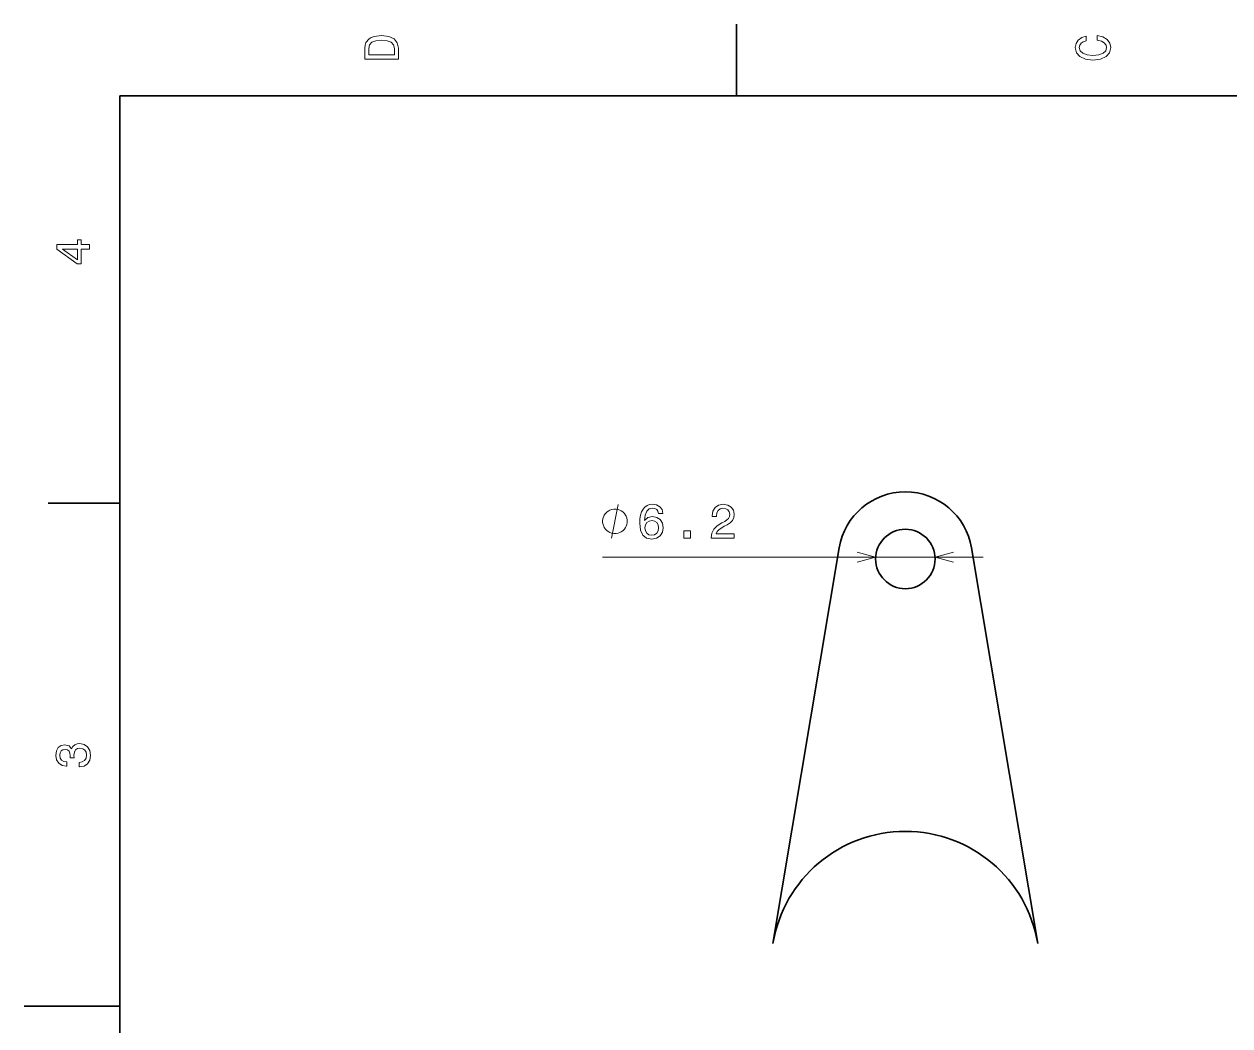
# Model space of a CAD drawing. Extents: x 0 to 297, y 0 to 210.
# Drawn here: x 0 to 125.8, y 103 to 207.5 of the extents above; entities that cross this region are included whole.
import ezdxf

# ---------------------------------------------------------------- set-up
doc = ezdxf.new("R2010")
doc.units = 0

msp = doc.modelspace()

# ---------------------------------------------------------------- linework, layer by layer
at = {"color": 7, "lineweight": 35, "ltscale": 0.1875}
for p, q in [((74.300003, 200), (74.300003, 207.5)), ((10, 157.5), (2.5, 157.5))]:
    msp.add_line(p, q, dxfattribs=at)
at = {"color": 7, "lineweight": 35}
for p, q in [((287, 200), (10, 200)), ((10, 200), (10, 10)), ((85.009857, 152.832901), (78.105797, 111.56144)), ((98.817993, 152.832901), (105.722054, 111.56144))]:
    msp.add_line(p, q, dxfattribs=at)
at = {"color": 7, "lineweight": 13}
msp.add_line((60.340763, 151.861115), (100.013924, 151.861115), dxfattribs=at)
at = {"color": 7, "lineweight": 35, "ltscale": 0.25}
msp.add_line((10, 105), (0, 105), dxfattribs=at)
at = {"color": 7, "lineweight": 13}
for points in [[(35.533215, 204.994965), (35.533215, 203.829971), (39.033215, 203.829971), (39.033215, 204.994965), (38.922264, 205.544678), (38.584366, 205.953171), (38.034657, 206.205338), (37.283215, 206.296112), (36.516644, 206.215424), (36.21405, 206.114563), (35.971977, 205.973343), (35.644165, 205.56485), (35.563473, 205.297562)], [(111.93206, 205.817017), (112.35569, 205.716141), (112.658287, 205.549713), (112.844887, 205.317734), (112.905403, 205.045395), (112.814629, 204.71759), (112.54229, 204.460388), (112.098488, 204.28891), (111.483215, 204.233429), (110.872986, 204.28891), (110.424141, 204.455338), (110.151802, 204.71254), (110.055984, 205.045395), (110.106415, 205.287476), (110.247627, 205.494247), (110.474571, 205.655624), (110.787247, 205.766571), (110.787247, 206.245682), (110.308144, 206.094391), (109.94503, 205.832138), (109.718086, 205.474075), (109.637398, 205.045395), (109.763474, 204.510818), (110.116501, 204.10231), (110.696472, 203.840057), (111.483215, 203.749283), (112.269958, 203.840057), (112.84993, 204.10231), (113.208, 204.510818), (113.329041, 205.045395), (113.233215, 205.51442), (112.965927, 205.892654), (112.527161, 206.159943), (111.93206, 206.301163)], [(35.951801, 204.959656), (36.027451, 205.342941), (36.259438, 205.605194), (36.672985, 205.761536), (37.283215, 205.811966), (37.873272, 205.756485), (38.286816, 205.600143), (38.533936, 205.332855), (38.614628, 204.959656), (38.614628, 204.298996), (35.951801, 204.298996)], [(6.833213, 184.02739), (6.833213, 184.481277), (5.965778, 184.481277), (5.965778, 184.98056), (5.56232, 184.98056), (5.56232, 184.481277), (3.408862, 184.481277), (3.408862, 184.022339), (5.521974, 182.489197), (5.965778, 182.489197), (5.965778, 184.02739)], [(5.56232, 182.912827), (3.993876, 184.02739), (5.56232, 184.02739)], [(66.635818, 156.418045), (66.539993, 156.826538), (66.318092, 157.129135), (65.975159, 157.32077), (65.531349, 157.386337), (65.233795, 157.351028), (64.976593, 157.255219), (64.749649, 157.098877), (64.558006, 156.876968), (64.406708, 156.599594), (64.295761, 156.261703), (64.225159, 155.863281), (64.204979, 155.414429), (64.285675, 154.698303), (64.532791, 154.178848), (64.931206, 153.866165), (65.475876, 153.760254), (65.965065, 153.851028), (66.338264, 154.088074), (66.580338, 154.461273), (66.666077, 154.935333), (66.580338, 155.414429), (66.348351, 155.782593), (65.99028, 156.014587), (65.546478, 156.095276), (65.067375, 155.9944), (64.709305, 155.70694), (64.78495, 156.261703), (64.946335, 156.66011), (65.193451, 156.897141), (65.536392, 156.977829), (65.788559, 156.937485), (65.980194, 156.831589), (66.106277, 156.655075), (66.171844, 156.418045)], [(71.666939, 153.861115), (74.072556, 153.861115), (74.072556, 154.294846), (72.171265, 154.294846), (72.277168, 154.531876), (72.458725, 154.728561), (73.018524, 155.086624), (73.316078, 155.23793), (73.648926, 155.454788), (73.885963, 155.70694), (74.022125, 156.004486), (74.072556, 156.342392), (73.986824, 156.766022), (73.749794, 157.098877), (73.386681, 157.310684), (72.917664, 157.386337), (72.43351, 157.300598), (72.065353, 157.063568), (71.828323, 156.685333), (71.747635, 156.18605), (71.747635, 156.115448), (72.206566, 156.115448), (72.206566, 156.155792), (72.251953, 156.498734), (72.388123, 156.750885), (72.60498, 156.912277), (72.892441, 156.967743), (73.184952, 156.917313), (73.40181, 156.791229), (73.543022, 156.594543), (73.593452, 156.347427), (73.558151, 156.115448), (73.462326, 155.918762), (73.300949, 155.747284), (73.079041, 155.595993), (72.781494, 155.434616), (72.287262, 155.121933), (71.939278, 154.789078), (71.732498, 154.38562), (71.666939, 153.876251)], [(62.907433, 155.611115), (62.907433, 155.727783), (62.849098, 155.961121), (62.790764, 156.136124), (62.73243, 156.252792), (62.615765, 156.427795), (62.440765, 156.602783), (62.265762, 156.719452), (62.149097, 156.777786), (61.974098, 156.836121), (61.740765, 156.894455), (61.6241, 156.894455), (61.507431, 156.894455), (61.274097, 156.836121), (61.099098, 156.777786), (60.98243, 156.719452), (60.807434, 156.602783), (60.632431, 156.427795), (60.515762, 156.252792), (60.457432, 156.136124), (60.399097, 155.961121), (60.340767, 155.727783), (60.340767, 155.611115), (60.340767, 155.494461), (60.399097, 155.261124), (60.457432, 155.086121), (60.515762, 154.969452), (60.632431, 154.794449), (60.80743, 154.619461), (60.98243, 154.502792), (61.099098, 154.444458), (61.274097, 154.386124), (61.507431, 154.327789), (61.6241, 154.327789), (61.740765, 154.327789), (61.974098, 154.386124), (62.149097, 154.444458), (62.265762, 154.502792), (62.440765, 154.619461), (62.615765, 154.794449), (62.73243, 154.969452), (62.790764, 155.086121), (62.849098, 155.261124), (62.907433, 155.494461)], [(66.17688, 154.930283), (66.121407, 154.612564), (65.980194, 154.370483), (65.75325, 154.209106), (65.470833, 154.158676), (65.173279, 154.209106), (64.946335, 154.365448), (64.800079, 154.607513), (64.754692, 154.925247), (64.805122, 155.23793), (64.946335, 155.47496), (65.178322, 155.626251), (65.491005, 155.681732), (65.763336, 155.626251), (65.980194, 155.479996), (66.121407, 155.242966)], [(68.813484, 153.861115), (69.509445, 153.861115), (69.509445, 154.612564), (68.813484, 154.612564)], [(5.73379, 129.979111), (5.769093, 129.979111), (6.253242, 130.059799), (6.616354, 130.296829), (6.848343, 130.670029), (6.934078, 131.164276), (6.848343, 131.688766), (6.626441, 132.082138), (6.273415, 132.334305), (5.819525, 132.425079), (5.521974, 132.384735), (5.279899, 132.273788), (5.0933, 132.092224), (4.957133, 131.850143), (4.684798, 132.177963), (4.251081, 132.293961), (3.857709, 132.218307), (3.560158, 132.00145), (3.373559, 131.648422), (3.307997, 131.164276), (3.388689, 130.710388), (3.610591, 130.362396), (3.963617, 130.135452), (4.432637, 130.059799), (4.46794, 130.059799), (4.46794, 130.508652), (4.145173, 130.548996), (3.913184, 130.680115), (3.771974, 130.891937), (3.721542, 131.189484), (3.761888, 131.451736), (3.867795, 131.643372), (4.039265, 131.759369), (4.271254, 131.804764), (4.518372, 131.759369), (4.684798, 131.638336), (4.785663, 131.426514), (4.815922, 131.139053), (4.810879, 130.942368), (5.209294, 130.942368), (5.199208, 131.189484), (5.244596, 131.507217), (5.365634, 131.744247), (5.56232, 131.885452), (5.819525, 131.935883), (6.112032, 131.880417), (6.328891, 131.734161), (6.465058, 131.502167), (6.510447, 131.194534), (6.460014, 130.876801), (6.308718, 130.644821), (6.066643, 130.498566), (5.73379, 130.443085)]]:
    msp.add_lwpolyline(points, close=True, dxfattribs=at)
for points in [[(61.274097, 153.861115), (61.974098, 157.361115)], [(86.882072, 151.343491), (88.813927, 151.861115), (86.882072, 152.378754)], [(96.945778, 152.378754), (95.013924, 151.861115), (96.945778, 151.343491)]]:
    msp.add_lwpolyline(points, dxfattribs=at)
at = {"color": 7, "lineweight": 35}
msp.add_circle((91.913925, 151.677963), 3.1, dxfattribs=at)
for centre, radius in [((91.913925, 151.677963), 7), ((91.913925, 109.251556), 14)]:
    msp.add_arc(centre, radius, 9.496745, 170.503255, dxfattribs=at)

doc.saveas('drawing.dxf')
